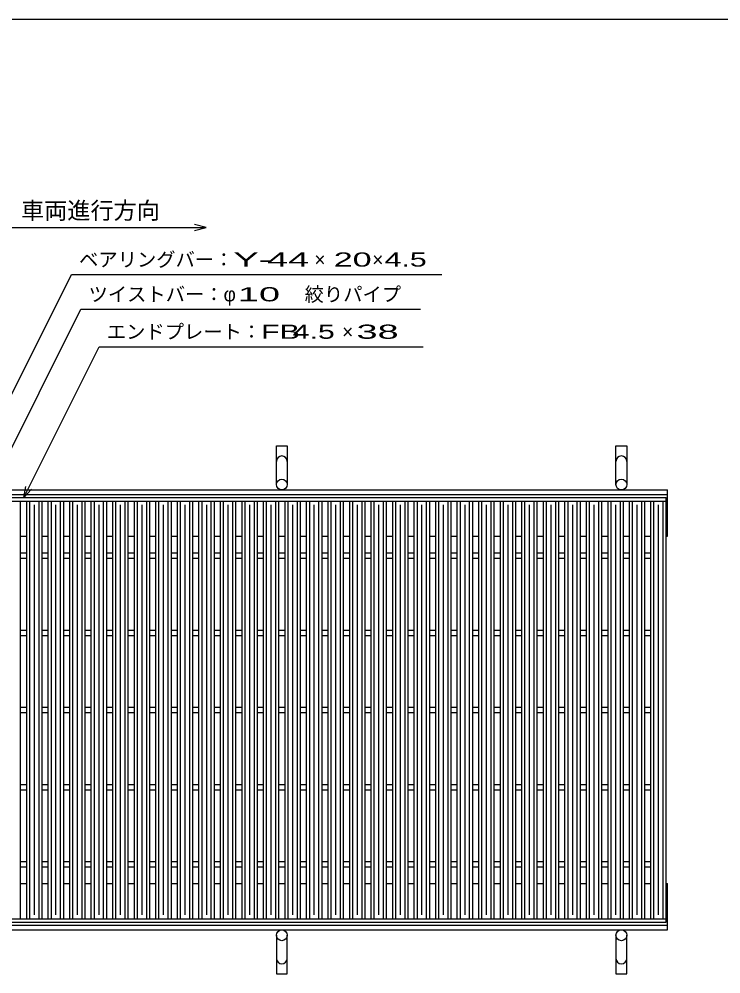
# Model space of a CAD drawing. Units: millimetres, scale not verified. Extents: x -1820 to 1731, y -1282 to 1054.
# Drawn here: x -1262 to -352, y -184 to 1054 of the extents above; entities that cross this region are included whole.
import ezdxf
from ezdxf.enums import TextEntityAlignment as Align

# ---------------------------------------------------------------- set-up
doc = ezdxf.new("R2010")
doc.units = ezdxf.units.MM
doc.header["$LTSCALE"] = 10
for name, color, linetype, lineweight in [('0_2', 150, 'Continuous', 25), ('16', 3, 'Continuous', 25), ('19', 6, 'Continuous', 25), ('22', 2, 'Continuous', 25)]:
    doc.layers.add(name, color=color, linetype=linetype, lineweight=lineweight)
doc.styles.add('ベクトル', font='')
doc.styles.get('ベクトル').set_extended_font_data('ベクトル')

msp = doc.modelspace()

# ---------------------------------------------------------------- linework, layer by layer
at = {"layer": '0_2'}
msp.add_line((-1729, 1053.5), (1731, 1053.5), dxfattribs=at)
at = {"layer": '16'}
for p, q in [((-1419, 433.5), (-423, 433.5)), ((-423, 429), (-423, 433.5)), ((-1419, 429), (-423, 429)), ((-1279.5, 429), (-1259.5, 429)), ((-1259.5, -112), (-1259.5, 429)), ((-1251.6, -112), (-1251.6, 429)), ((-1251.6, 429), (-1231.6, 429)), ((-1247.6, -112), (-1247.6, 429)), ((-1241.6, -107), (-1241.6, 424)), ((-1235.6, -112), (-1235.6, 429)), ((-1231.6, -112), (-1231.6, 429)), ((-1223.7, -112), (-1223.7, 429)), ((-1223.7, 429), (-1203.7, 429)), ((-1219.7, -112), (-1219.7, 429)), ((-1213.7, -107), (-1213.7, 424)), ((-1207.7, -112), (-1207.7, 429)), ((-1203.7, -112), (-1203.7, 429)), ((-1195.8, -112), (-1195.8, 429)), ((-1195.8, 429), (-1175.8, 429)), ((-1191.8, -112), (-1191.8, 429)), ((-1185.8, -107), (-1185.8, 424)), ((-1179.8, -112), (-1179.8, 429)), ((-1175.8, -112), (-1175.8, 429)), ((-1167.9, -112), (-1167.9, 429)), ((-1167.9, 429), (-1147.9, 429)), ((-1163.9, -112), (-1163.9, 429)), ((-1157.9, -107), (-1157.9, 424)), ((-1151.9, -112), (-1151.9, 429)), ((-1147.9, -112), (-1147.9, 429)), ((-1140, -112), (-1140, 429)), ((-1140, 429), (-1120, 429)), ((-1136, -112), (-1136, 429)), ((-1130, -107), (-1130, 424)), ((-1124, -112), (-1124, 429)), ((-1120, -112), (-1120, 429)), ((-1112.1, -112), (-1112.1, 429)), ((-1112.1, 429), (-1092.1, 429)), ((-1108.1, -112), (-1108.1, 429)), ((-1102.1, -107), (-1102.1, 424)), ((-1096.1, -112), (-1096.1, 429)), ((-1092.1, -112), (-1092.1, 429)), ((-1084.2, -112), (-1084.2, 429)), ((-1084.2, 429), (-1064.2, 429)), ((-1080.2, -112), (-1080.2, 429)), ((-1074.2, -107), (-1074.2, 424)), ((-1068.2, -112), (-1068.2, 429)), ((-1064.2, -112), (-1064.2, 429)), ((-1056.3, -112), (-1056.3, 429)), ((-1056.3, 429), (-1036.3, 429)), ((-1052.3, -112), (-1052.3, 429)), ((-1046.3, -107), (-1046.3, 424)), ((-1040.3, -112), (-1040.3, 429)), ((-1036.3, -112), (-1036.3, 429)), ((-1028.4, -112), (-1028.4, 429)), ((-1028.4, 429), (-1008.4, 429)), ((-1024.4, -112), (-1024.4, 429)), ((-1018.4, -107), (-1018.4, 424)), ((-1012.4, -112), (-1012.4, 429)), ((-1008.4, -112), (-1008.4, 429)), ((-1000.5, -112), (-1000.5, 429)), ((-1000.5, 429), (-980.5, 429)), ((-996.5, -112), (-996.5, 429)), ((-990.5, -107), (-990.5, 424)), ((-984.5, -112), (-984.5, 429)), ((-980.5, -112), (-980.5, 429)), ((-972.6, -112), (-972.6, 429)), ((-972.6, 429), (-952.6, 429)), ((-968.6, -112), (-968.6, 429)), ((-962.6, -107), (-962.6, 424)), ((-956.6, -112), (-956.6, 429)), ((-952.6, -112), (-952.6, 429)), ((-944.7, -112), (-944.7, 429)), ((-944.7, 429), (-924.7, 429)), ((-940.7, -112), (-940.7, 429)), ((-934.7, -107), (-934.7, 424)), ((-928.7, -112), (-928.7, 429)), ((-924.7, -112), (-924.7, 429)), ((-916.8, -112), (-916.8, 429)), ((-916.8, 429), (-896.8, 429)), ((-912.8, -112), (-912.8, 429)), ((-906.8, -107), (-906.8, 424)), ((-900.8, -112), (-900.8, 429)), ((-896.8, -112), (-896.8, 429)), ((-888.9, -112), (-888.9, 429)), ((-888.9, 429), (-868.9, 429)), ((-884.9, -112), (-884.9, 429)), ((-878.9, -107), (-878.9, 424)), ((-872.9, -112), (-872.9, 429)), ((-868.9, -112), (-868.9, 429)), ((-861, -112), (-861, 429)), ((-861, 429), (-841, 429)), ((-857, -112), (-857, 429)), ((-851, -107), (-851, 424)), ((-845, -112), (-845, 429)), ((-841, -112), (-841, 429)), ((-833.1, -112), (-833.1, 429)), ((-833.1, 429), (-813.1, 429)), ((-829.1, -112), (-829.1, 429)), ((-823.1, -107), (-823.1, 424)), ((-817.1, -112), (-817.1, 429)), ((-813.1, -112), (-813.1, 429)), ((-805.2, -112), (-805.2, 429)), ((-805.2, 429), (-785.2, 429)), ((-801.2, -112), (-801.2, 429)), ((-795.2, -107), (-795.2, 424)), ((-789.2, -112), (-789.2, 429)), ((-785.2, -112), (-785.2, 429)), ((-777.3, -112), (-777.3, 429)), ((-777.3, 429), (-757.3, 429)), ((-773.3, -112), (-773.3, 429)), ((-767.3, -107), (-767.3, 424)), ((-761.3, -112), (-761.3, 429)), ((-757.3, -112), (-757.3, 429)), ((-749.4, -112), (-749.4, 429)), ((-749.4, 429), (-729.4, 429)), ((-745.4, -112), (-745.4, 429)), ((-739.4, -107), (-739.4, 424)), ((-733.4, -112), (-733.4, 429)), ((-729.4, -112), (-729.4, 429)), ((-721.5, -112), (-721.5, 429)), ((-721.5, 429), (-701.5, 429)), ((-717.5, -112), (-717.5, 429)), ((-711.5, -107), (-711.5, 424)), ((-705.5, -112), (-705.5, 429)), ((-701.5, -112), (-701.5, 429)), ((-693.6, -112), (-693.6, 429)), ((-693.6, 429), (-673.6, 429)), ((-689.6, -112), (-689.6, 429)), ((-683.6, -107), (-683.6, 424)), ((-677.6, -112), (-677.6, 429)), ((-673.6, -112), (-673.6, 429)), ((-665.7, -112), (-665.7, 429)), ((-665.7, 429), (-645.7, 429)), ((-661.7, -112), (-661.7, 429)), ((-655.7, -107), (-655.7, 424)), ((-649.7, -112), (-649.7, 429)), ((-645.7, -112), (-645.7, 429)), ((-637.8, -112), (-637.8, 429)), ((-637.8, 429), (-617.8, 429)), ((-633.8, -112), (-633.8, 429)), ((-627.8, -107), (-627.8, 424)), ((-621.8, -112), (-621.8, 429)), ((-617.8, -112), (-617.8, 429)), ((-609.9, -112), (-609.9, 429)), ((-609.9, 429), (-589.9, 429)), ((-605.9, -112), (-605.9, 429)), ((-599.9, -107), (-599.9, 424)), ((-593.9, -112), (-593.9, 429)), ((-589.9, -112), (-589.9, 429)), ((-582, -112), (-582, 429)), ((-582, 429), (-562, 429)), ((-578, -112), (-578, 429)), ((-572, -107), (-572, 424)), ((-566, -112), (-566, 429)), ((-562, -112), (-562, 429)), ((-554.1, -112), (-554.1, 429)), ((-554.1, 429), (-534.1, 429)), ((-550.1, -112), (-550.1, 429)), ((-544.1, -107), (-544.1, 424)), ((-538.1, -112), (-538.1, 429)), ((-534.1, -112), (-534.1, 429)), ((-526.2, -112), (-526.2, 429)), ((-526.2, 429), (-506.2, 429)), ((-522.2, -112), (-522.2, 429)), ((-516.2, -107), (-516.2, 424)), ((-510.2, -112), (-510.2, 429)), ((-506.2, -112), (-506.2, 429)), ((-498.3, -112), (-498.3, 429)), ((-498.3, 429), (-478.3, 429)), ((-494.3, -112), (-494.3, 429)), ((-488.3, -107), (-488.3, 424)), ((-482.3, -112), (-482.3, 429)), ((-478.3, -112), (-478.3, 429)), ((-470.4, -112), (-470.4, 429)), ((-470.4, 429), (-450.4, 429)), ((-466.4, -112), (-466.4, 429)), ((-460.4, -107), (-460.4, 424)), ((-454.4, -112), (-454.4, 429)), ((-450.4, -112), (-450.4, 429)), ((-443, -112), (-443, 429)), ((-443, 429), (-423, 429)), ((-439, -112), (-439, 429)), ((-433, -107), (-433, 424)), ((-427, -112), (-427, 429)), ((-423, -112), (-423, 429)), ((-1259.5, 362), (-1251.6, 362)), ((-1231.6, 362), (-1223.7, 362)), ((-1203.7, 362), (-1195.8, 362)), ((-1175.8, 362), (-1167.9, 362)), ((-1147.9, 362), (-1140, 362)), ((-1120, 362), (-1112.1, 362)), ((-1092.1, 362), (-1084.2, 362)), ((-1064.2, 362), (-1056.3, 362)), ((-1036.3, 362), (-1028.4, 362)), ((-1008.4, 362), (-1000.5, 362)), ((-980.5, 362), (-972.6, 362)), ((-952.6, 362), (-944.7, 362)), ((-924.7, 362), (-916.8, 362)), ((-896.8, 362), (-888.9, 362)), ((-868.9, 362), (-861, 362)), ((-841, 362), (-833.1, 362)), ((-813.1, 362), (-805.2, 362)), ((-785.2, 362), (-777.3, 362)), ((-757.3, 362), (-749.4, 362)), ((-729.4, 362), (-721.5, 362)), ((-701.5, 362), (-693.6, 362)), ((-673.6, 362), (-665.7, 362)), ((-645.7, 362), (-637.8, 362)), ((-617.8, 362), (-609.9, 362)), ((-589.9, 362), (-582, 362)), ((-562, 362), (-554.1, 362)), ((-534.1, 362), (-526.2, 362)), ((-506.2, 362), (-498.3, 362)), ((-478.3, 362), (-470.4, 362)), ((-450.4, 362), (-442.5, 362)), ((-1259.5, 355), (-1251.6, 355)), ((-1231.6, 355), (-1223.7, 355)), ((-1203.7, 355), (-1195.8, 355)), ((-1175.8, 355), (-1167.9, 355)), ((-1147.9, 355), (-1140, 355)), ((-1120, 355), (-1112.1, 355)), ((-1092.1, 355), (-1084.2, 355)), ((-1064.2, 355), (-1056.3, 355)), ((-1036.3, 355), (-1028.4, 355)), ((-1008.4, 355), (-1000.5, 355)), ((-980.5, 355), (-972.6, 355)), ((-952.6, 355), (-944.7, 355)), ((-924.7, 355), (-916.8, 355)), ((-896.8, 355), (-888.9, 355)), ((-868.9, 355), (-861, 355)), ((-841, 355), (-833.1, 355)), ((-813.1, 355), (-805.2, 355)), ((-785.2, 355), (-777.3, 355)), ((-757.3, 355), (-749.4, 355)), ((-729.4, 355), (-721.5, 355)), ((-701.5, 355), (-693.6, 355)), ((-673.6, 355), (-665.7, 355)), ((-645.7, 355), (-637.8, 355)), ((-617.8, 355), (-609.9, 355)), ((-589.9, 355), (-582, 355)), ((-562, 355), (-554.1, 355)), ((-534.1, 355), (-526.2, 355)), ((-506.2, 355), (-498.3, 355)), ((-478.3, 355), (-470.4, 355)), ((-450.4, 355), (-442.5, 355)), ((-1259.5, 262), (-1251.6, 262)), ((-1231.6, 262), (-1223.7, 262)), ((-1203.7, 262), (-1195.8, 262)), ((-1175.8, 262), (-1167.9, 262)), ((-1147.9, 262), (-1140, 262)), ((-1120, 262), (-1112.1, 262)), ((-1092.1, 262), (-1084.2, 262)), ((-1064.2, 262), (-1056.3, 262)), ((-1036.3, 262), (-1028.4, 262)), ((-1008.4, 262), (-1000.5, 262)), ((-980.5, 262), (-972.6, 262)), ((-952.6, 262), (-944.7, 262)), ((-924.7, 262), (-916.8, 262)), ((-896.8, 262), (-888.9, 262)), ((-868.9, 262), (-861, 262)), ((-841, 262), (-833.1, 262)), ((-813.1, 262), (-805.2, 262)), ((-785.2, 262), (-777.3, 262)), ((-757.3, 262), (-749.4, 262)), ((-729.4, 262), (-721.5, 262)), ((-701.5, 262), (-693.6, 262)), ((-673.6, 262), (-665.7, 262)), ((-645.7, 262), (-637.8, 262)), ((-617.8, 262), (-609.9, 262)), ((-589.9, 262), (-582, 262)), ((-562, 262), (-554.1, 262)), ((-534.1, 262), (-526.2, 262)), ((-506.2, 262), (-498.3, 262)), ((-478.3, 262), (-470.4, 262)), ((-450.4, 262), (-442.5, 262)), ((-1259.5, 255), (-1251.6, 255)), ((-1231.6, 255), (-1223.7, 255)), ((-1203.7, 255), (-1195.8, 255)), ((-1175.8, 255), (-1167.9, 255)), ((-1147.9, 255), (-1140, 255)), ((-1120, 255), (-1112.1, 255)), ((-1092.1, 255), (-1084.2, 255)), ((-1064.2, 255), (-1056.3, 255)), ((-1036.3, 255), (-1028.4, 255)), ((-1008.4, 255), (-1000.5, 255)), ((-980.5, 255), (-972.6, 255)), ((-952.6, 255), (-944.7, 255)), ((-924.7, 255), (-916.8, 255)), ((-896.8, 255), (-888.9, 255)), ((-868.9, 255), (-861, 255)), ((-841, 255), (-833.1, 255)), ((-813.1, 255), (-805.2, 255)), ((-785.2, 255), (-777.3, 255)), ((-757.3, 255), (-749.4, 255)), ((-729.4, 255), (-721.5, 255)), ((-701.5, 255), (-693.6, 255)), ((-673.6, 255), (-665.7, 255)), ((-645.7, 255), (-637.8, 255)), ((-617.8, 255), (-609.9, 255)), ((-589.9, 255), (-582, 255)), ((-562, 255), (-554.1, 255)), ((-534.1, 255), (-526.2, 255)), ((-506.2, 255), (-498.3, 255)), ((-478.3, 255), (-470.4, 255)), ((-450.4, 255), (-442.5, 255)), ((-1259.5, 162), (-1251.6, 162)), ((-1231.6, 162), (-1223.7, 162)), ((-1203.7, 162), (-1195.8, 162)), ((-1175.8, 162), (-1167.9, 162)), ((-1147.9, 162), (-1140, 162)), ((-1120, 162), (-1112.1, 162)), ((-1092.1, 162), (-1084.2, 162)), ((-1064.2, 162), (-1056.3, 162)), ((-1036.3, 162), (-1028.4, 162)), ((-1008.4, 162), (-1000.5, 162)), ((-980.5, 162), (-972.6, 162)), ((-952.6, 162), (-944.7, 162)), ((-924.7, 162), (-916.8, 162)), ((-896.8, 162), (-888.9, 162)), ((-868.9, 162), (-861, 162)), ((-841, 162), (-833.1, 162)), ((-813.1, 162), (-805.2, 162)), ((-785.2, 162), (-777.3, 162)), ((-757.3, 162), (-749.4, 162)), ((-729.4, 162), (-721.5, 162)), ((-701.5, 162), (-693.6, 162)), ((-673.6, 162), (-665.7, 162)), ((-645.7, 162), (-637.8, 162)), ((-617.8, 162), (-609.9, 162)), ((-589.9, 162), (-582, 162)), ((-562, 162), (-554.1, 162)), ((-534.1, 162), (-526.2, 162)), ((-506.2, 162), (-498.3, 162)), ((-478.3, 162), (-470.4, 162)), ((-450.4, 162), (-442.5, 162)), ((-1259.5, 155), (-1251.6, 155)), ((-1231.6, 155), (-1223.7, 155)), ((-1203.7, 155), (-1195.8, 155)), ((-1175.8, 155), (-1167.9, 155)), ((-1147.9, 155), (-1140, 155)), ((-1120, 155), (-1112.1, 155)), ((-1092.1, 155), (-1084.2, 155)), ((-1064.2, 155), (-1056.3, 155)), ((-1036.3, 155), (-1028.4, 155)), ((-1008.4, 155), (-1000.5, 155)), ((-980.5, 155), (-972.6, 155)), ((-952.6, 155), (-944.7, 155)), ((-924.7, 155), (-916.8, 155)), ((-896.8, 155), (-888.9, 155)), ((-868.9, 155), (-861, 155)), ((-841, 155), (-833.1, 155)), ((-813.1, 155), (-805.2, 155)), ((-785.2, 155), (-777.3, 155)), ((-757.3, 155), (-749.4, 155)), ((-729.4, 155), (-721.5, 155)), ((-701.5, 155), (-693.6, 155)), ((-673.6, 155), (-665.7, 155)), ((-645.7, 155), (-637.8, 155)), ((-617.8, 155), (-609.9, 155)), ((-589.9, 155), (-582, 155)), ((-562, 155), (-554.1, 155)), ((-534.1, 155), (-526.2, 155)), ((-506.2, 155), (-498.3, 155)), ((-478.3, 155), (-470.4, 155)), ((-450.4, 155), (-442.5, 155)), ((-1259.5, 62), (-1251.6, 62)), ((-1231.6, 62), (-1223.7, 62)), ((-1203.7, 62), (-1195.8, 62)), ((-1175.8, 62), (-1167.9, 62)), ((-1147.9, 62), (-1140, 62)), ((-1120, 62), (-1112.1, 62)), ((-1092.1, 62), (-1084.2, 62)), ((-1064.2, 62), (-1056.3, 62)), ((-1036.3, 62), (-1028.4, 62)), ((-1008.4, 62), (-1000.5, 62)), ((-980.5, 62), (-972.6, 62)), ((-952.6, 62), (-944.7, 62)), ((-924.7, 62), (-916.8, 62)), ((-896.8, 62), (-888.9, 62)), ((-868.9, 62), (-861, 62)), ((-841, 62), (-833.1, 62)), ((-813.1, 62), (-805.2, 62)), ((-785.2, 62), (-777.3, 62)), ((-757.3, 62), (-749.4, 62)), ((-729.4, 62), (-721.5, 62)), ((-701.5, 62), (-693.6, 62)), ((-673.6, 62), (-665.7, 62)), ((-645.7, 62), (-637.8, 62)), ((-617.8, 62), (-609.9, 62)), ((-589.9, 62), (-582, 62)), ((-562, 62), (-554.1, 62)), ((-534.1, 62), (-526.2, 62)), ((-506.2, 62), (-498.3, 62)), ((-478.3, 62), (-470.4, 62)), ((-450.4, 62), (-442.5, 62)), ((-1259.5, 55), (-1251.6, 55)), ((-1231.6, 55), (-1223.7, 55)), ((-1203.7, 55), (-1195.8, 55)), ((-1175.8, 55), (-1167.9, 55)), ((-1147.9, 55), (-1140, 55)), ((-1120, 55), (-1112.1, 55)), ((-1092.1, 55), (-1084.2, 55)), ((-1064.2, 55), (-1056.3, 55)), ((-1036.3, 55), (-1028.4, 55)), ((-1008.4, 55), (-1000.5, 55)), ((-980.5, 55), (-972.6, 55)), ((-952.6, 55), (-944.7, 55)), ((-924.7, 55), (-916.8, 55)), ((-896.8, 55), (-888.9, 55)), ((-868.9, 55), (-861, 55)), ((-841, 55), (-833.1, 55)), ((-813.1, 55), (-805.2, 55)), ((-785.2, 55), (-777.3, 55)), ((-757.3, 55), (-749.4, 55)), ((-729.4, 55), (-721.5, 55)), ((-701.5, 55), (-693.6, 55)), ((-673.6, 55), (-665.7, 55)), ((-645.7, 55), (-637.8, 55)), ((-617.8, 55), (-609.9, 55)), ((-589.9, 55), (-582, 55)), ((-562, 55), (-554.1, 55)), ((-534.1, 55), (-526.2, 55)), ((-506.2, 55), (-498.3, 55)), ((-478.3, 55), (-470.4, 55)), ((-450.4, 55), (-442.5, 55)), ((-1259.5, -38), (-1251.6, -38)), ((-1259.5, -45), (-1251.6, -45)), ((-1231.6, -38), (-1223.7, -38)), ((-1231.6, -45), (-1223.7, -45)), ((-1203.7, -38), (-1195.8, -38)), ((-1203.7, -45), (-1195.8, -45)), ((-1175.8, -38), (-1167.9, -38)), ((-1175.8, -45), (-1167.9, -45)), ((-1147.9, -38), (-1140, -38)), ((-1147.9, -45), (-1140, -45)), ((-1120, -38), (-1112.1, -38)), ((-1120, -45), (-1112.1, -45)), ((-1092.1, -38), (-1084.2, -38)), ((-1092.1, -45), (-1084.2, -45)), ((-1064.2, -38), (-1056.3, -38)), ((-1064.2, -45), (-1056.3, -45)), ((-1036.3, -38), (-1028.4, -38)), ((-1036.3, -45), (-1028.4, -45)), ((-1008.4, -38), (-1000.5, -38)), ((-1008.4, -45), (-1000.5, -45)), ((-980.5, -38), (-972.6, -38)), ((-980.5, -45), (-972.6, -45)), ((-952.6, -38), (-944.7, -38)), ((-952.6, -45), (-944.7, -45)), ((-924.7, -38), (-916.8, -38)), ((-924.7, -45), (-916.8, -45)), ((-896.8, -38), (-888.9, -38)), ((-896.8, -45), (-888.9, -45)), ((-868.9, -38), (-861, -38)), ((-868.9, -45), (-861, -45)), ((-841, -38), (-833.1, -38)), ((-841, -45), (-833.1, -45)), ((-813.1, -38), (-805.2, -38)), ((-813.1, -45), (-805.2, -45)), ((-785.2, -38), (-777.3, -38)), ((-785.2, -45), (-777.3, -45)), ((-757.3, -38), (-749.4, -38)), ((-757.3, -45), (-749.4, -45)), ((-729.4, -38), (-721.5, -38)), ((-729.4, -45), (-721.5, -45)), ((-701.5, -38), (-693.6, -38)), ((-701.5, -45), (-693.6, -45)), ((-673.6, -38), (-665.7, -38)), ((-673.6, -45), (-665.7, -45)), ((-645.7, -38), (-637.8, -38)), ((-645.7, -45), (-637.8, -45)), ((-617.8, -38), (-609.9, -38)), ((-617.8, -45), (-609.9, -45)), ((-589.9, -38), (-582, -38)), ((-589.9, -45), (-582, -45)), ((-562, -38), (-554.1, -38)), ((-562, -45), (-554.1, -45)), ((-534.1, -38), (-526.2, -38)), ((-534.1, -45), (-526.2, -45)), ((-506.2, -38), (-498.3, -38)), ((-506.2, -45), (-498.3, -45)), ((-478.3, -38), (-470.4, -38)), ((-478.3, -45), (-470.4, -45)), ((-450.4, -38), (-442.5, -38)), ((-450.4, -45), (-442.5, -45)), ((-1419, -112), (-423, -112)), ((-1419, -116.5), (-423, -116.5)), ((-1279.5, -112), (-1259.5, -112)), ((-1251.6, -112), (-1231.6, -112)), ((-1223.7, -112), (-1203.7, -112)), ((-1195.8, -112), (-1175.8, -112)), ((-1167.9, -112), (-1147.9, -112)), ((-1140, -112), (-1120, -112)), ((-1112.1, -112), (-1092.1, -112)), ((-1084.2, -112), (-1064.2, -112)), ((-1056.3, -112), (-1036.3, -112)), ((-1028.4, -112), (-1008.4, -112)), ((-1000.5, -112), (-980.5, -112)), ((-972.6, -112), (-952.6, -112)), ((-944.7, -112), (-924.7, -112)), ((-916.8, -112), (-896.8, -112)), ((-888.9, -112), (-868.9, -112)), ((-861, -112), (-841, -112)), ((-833.1, -112), (-813.1, -112)), ((-805.2, -112), (-785.2, -112)), ((-777.3, -112), (-757.3, -112)), ((-749.4, -112), (-729.4, -112)), ((-721.5, -112), (-701.5, -112)), ((-693.6, -112), (-673.6, -112)), ((-665.7, -112), (-645.7, -112)), ((-637.8, -112), (-617.8, -112)), ((-609.9, -112), (-589.9, -112)), ((-582, -112), (-562, -112)), ((-554.1, -112), (-534.1, -112)), ((-526.2, -112), (-506.2, -112)), ((-498.3, -112), (-478.3, -112)), ((-470.4, -112), (-450.4, -112)), ((-443, -112), (-423, -112)), ((-423, -116.5), (-423, -112))]:
    msp.add_line(p, q, dxfattribs=at)
at = {"layer": '19'}
for p, q in [((-928, 450.5), (-928, 500.5)), ((-928, 500.5), (-914, 500.5)), ((-914, 500.5), (-914, 450.5)), ((-488, 450.5), (-488, 500.5)), ((-488, 500.5), (-474, 500.5)), ((-474, 500.5), (-474, 450.5)), ((-1421, 443.5), (-421, 443.5)), ((-1421, 437.5), (-421, 437.5)), ((-421, 383.5), (-421, 443.5)), ((-1259.5, 383.5), (-1251.6, 383.5)), ((-1231.6, 383.5), (-1223.7, 383.5)), ((-1203.7, 383.5), (-1195.8, 383.5)), ((-1175.8, 383.5), (-1167.9, 383.5)), ((-1147.9, 383.5), (-1140, 383.5)), ((-1120, 383.5), (-1112.1, 383.5)), ((-1092.1, 383.5), (-1084.2, 383.5)), ((-1064.2, 383.5), (-1056.3, 383.5)), ((-1036.3, 383.5), (-1028.4, 383.5)), ((-1008.4, 383.5), (-1000.5, 383.5)), ((-980.5, 383.5), (-972.6, 383.5)), ((-952.6, 383.5), (-944.7, 383.5)), ((-924.7, 383.5), (-916.8, 383.5)), ((-896.8, 383.5), (-888.9, 383.5)), ((-868.9, 383.5), (-861, 383.5)), ((-841, 383.5), (-833.1, 383.5)), ((-813.1, 383.5), (-805.2, 383.5)), ((-785.2, 383.5), (-777.3, 383.5)), ((-757.3, 383.5), (-749.4, 383.5)), ((-729.4, 383.5), (-721.5, 383.5)), ((-701.5, 383.5), (-693.6, 383.5)), ((-673.6, 383.5), (-665.7, 383.5)), ((-645.7, 383.5), (-637.8, 383.5)), ((-617.8, 383.5), (-609.9, 383.5)), ((-589.9, 383.5), (-582, 383.5)), ((-562, 383.5), (-554.1, 383.5)), ((-534.1, 383.5), (-526.7, 383.5)), ((-506.2, 383.5), (-498.8, 383.5)), ((-478.3, 383.5), (-470.9, 383.5)), ((-450.4, 383.5), (-443, 383.5)), ((-423, 383.5), (-421, 383.5)), ((-1259.5, -66.5), (-1251.6, -66.5)), ((-1231.6, -66.5), (-1223.7, -66.5)), ((-1203.7, -66.5), (-1195.8, -66.5)), ((-1175.8, -66.5), (-1167.9, -66.5)), ((-1147.9, -66.5), (-1140, -66.5)), ((-1120, -66.5), (-1112.1, -66.5)), ((-1092.1, -66.5), (-1084.2, -66.5)), ((-1064.2, -66.5), (-1056.3, -66.5)), ((-1036.3, -66.5), (-1028.4, -66.5)), ((-1008.4, -66.5), (-1000.5, -66.5)), ((-980.5, -66.5), (-972.6, -66.5)), ((-952.6, -66.5), (-944.7, -66.5)), ((-924.7, -66.5), (-916.8, -66.5)), ((-896.8, -66.5), (-888.9, -66.5)), ((-868.9, -66.5), (-861, -66.5)), ((-841, -66.5), (-833.1, -66.5)), ((-813.1, -66.5), (-805.2, -66.5)), ((-785.2, -66.5), (-777.3, -66.5)), ((-757.3, -66.5), (-749.4, -66.5)), ((-729.4, -66.5), (-721.5, -66.5)), ((-701.5, -66.5), (-693.6, -66.5)), ((-673.6, -66.5), (-665.7, -66.5)), ((-645.7, -66.5), (-637.8, -66.5)), ((-617.8, -66.5), (-609.9, -66.5)), ((-589.9, -66.5), (-582, -66.5)), ((-562, -66.5), (-554.1, -66.5)), ((-534.1, -66.5), (-526.7, -66.5)), ((-506.2, -66.5), (-498.8, -66.5)), ((-478.3, -66.5), (-470.9, -66.5)), ((-450.4, -66.5), (-443, -66.5)), ((-423, -66.5), (-421, -66.5)), ((-421, -126.5), (-421, -66.5)), ((-1421, -120.5), (-421, -120.5)), ((-1421, -126.5), (-421, -126.5)), ((-928, -133.5), (-928, -183.5)), ((-914, -183.5), (-914, -133.5)), ((-488, -133.5), (-488, -183.5)), ((-474, -183.5), (-474, -133.5)), ((-928, -183.5), (-914, -183.5)), ((-488, -183.5), (-474, -183.5))]:
    msp.add_line(p, q, dxfattribs=at)
for centre in [(-921, 450.5), (-481, 450.5), (-921, -133.5), (-481, -133.5)]:
    msp.add_circle(centre, 7, dxfattribs=at)
for centre, start, end in [((-921, 480.5), 0, 180), ((-481, 480.5), 0, 180), ((-921, -163.5), 180, 0), ((-481, -163.5), 180, 0)]:
    msp.add_arc(centre, 7, start, end, dxfattribs=at)
at = {"layer": '22', "color": 4}
for p, q in [((-1319, 783.5), (-1019, 783.5)), ((-1019, 783.5), (-1034, 787.5)), ((-1034, 779.5), (-1019, 783.5)), ((-1399, 312), (-1193.75, 722.5)), ((-1193.75, 722.5), (-713.75, 722.5)), ((-1339.25, 362), (-1181.5, 677.5)), ((-1181.5, 677.5), (-741.5, 677.5)), ((-1255.55, 433.5), (-1157.8, 629)), ((-1157.8, 629), (-737.8, 629)), ((-1255.55, 433.5), (-1252.55, 448.1)), ((-1255.55, 433.5), (-1245.55, 444.5))]:
    msp.add_line(p, q, dxfattribs=at)

# ---------------------------------------------------------------- texts
at = {"layer": '22', "style": 'ベクトル'}
for s, height, p in [('車両進行方向', 21.99, (-1259, 805.5)), ('ベアリングバー：', 18.33, (-1183.75, 742)), ('×', 18.33, (-878.75, 742)), ('×', 18.33, (-803.75, 742)), ('ツイストバー：', 18.33, (-1171.5, 697)), ('絞りパイプ', 18.33, (-891.5, 697)), ('φ', 18.33, (-996.5, 697)), ('エンドプレート：', 18.33, (-1147.8, 648.5)), ('×', 18.33, (-842.8, 648.5))]:
    msp.add_text(s, height=height, dxfattribs=at).set_placement(p, align=Align.MIDDLE_LEFT)
for s, width, p in [('Y-', 2, (-983.75, 742)), (' 44 ', 2, (-953.75, 742)), ('20', 1.8, (-853.75, 742)), (' 4.5 ', 1.6, (-798.75, 742)), (' 10 ', 2, (-991.5, 697)), ('FB', 1.6, (-947.8, 648.5)), (' 4.5 ', 1.6, (-917.8, 648.5)), (' 38 ', 2, (-837.8, 648.5))]:
    msp.add_text(s, height=18.33, dxfattribs=dict(at, width=width)).set_placement(p, align=Align.MIDDLE_LEFT)

doc.saveas('drawing.dxf')
